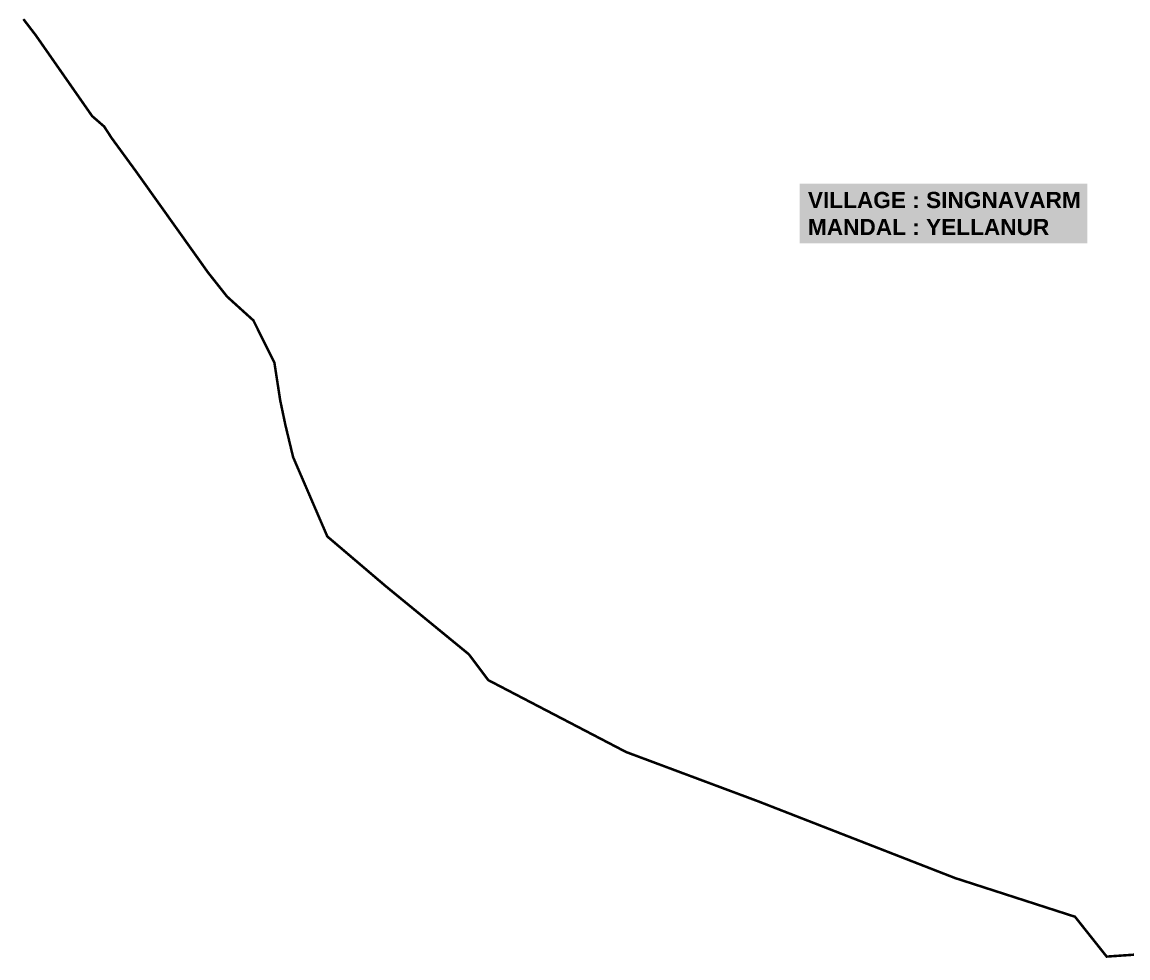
# Model space of a CAD drawing. Header units: inches. Extents: x 174104 to 230935, y 1583276 to 1631460.
# Drawn here: x 177751 to 180822, y 1612411 to 1615011 of the extents above; entities that cross this region are included whole.
import ezdxf

# ---------------------------------------------------------------- set-up
doc = ezdxf.new("R2010")
doc.units = ezdxf.units.IN
doc.header["$LTSCALE"] = 15
doc.header["$MEASUREMENT"] = 0
doc.linetypes.add('HIDDEN2', pattern=[0.1875, 0.125, -0.0625])
doc.layers.add('TEXT', color=1, linetype='Continuous')
doc.layers.add('VILLAGE BOUNDRY', color=5, linetype='Continuous')
doc.styles.get("Standard").update_dxf_attribs({"font": 'arial.ttf'})

msp = doc.modelspace()

# ---------------------------------------------------------------- linework, layer by layer
at = {"layer": 'VILLAGE BOUNDRY', "linetype": 'HIDDEN2', "ltscale": 20, "const_width": 7}
msp.add_lwpolyline([(180886.98714, 1612423.61693), (180762.57953, 1612415.04373), (180674.67276, 1612525.73725), (180341.41797, 1612633.2674), (179793.58721, 1612846.80949), (179427.98257, 1612983.32213), (179045.27835, 1613182.97568), (178991.20948, 1613254.84518), (178759.56891, 1613444.71596), (178598.23735, 1613582.09017), (178503.24176, 1613802.38082), (178481.69778, 1613891.95421), (178467.42897, 1613959.82793), (178451.15033, 1614065.24527), (178392.87953, 1614182.25028), (178319.77416, 1614248.49078), (178267.03595, 1614315.22939), (178066.89761, 1614596.24902), (177999.49372, 1614688.52369), (177978.39985, 1614720.91085), (177945.03222, 1614749.95009), (177788.11777, 1614974.9271), (177754.0803, 1615019.27745)], dxfattribs=at)

# ---------------------------------------------------------------- texts
at = {"layer": 'TEXT', "insert": (179932.87188, 1614539.32089), "char_height": 45, "width": 753.8776944, "attachment_point": 1, "bg_fill": 1, "box_fill_scale": 1.5, "bg_fill_color": 50, "bg_fill_transparency": 0}
msp.add_mtext('{\\fArial|b1|i0|c0|p34;\\C5;VILLAGE : SINGNAVARM\\PMANDAL : YELLANUR}', dxfattribs=at)

doc.saveas('drawing.dxf')
